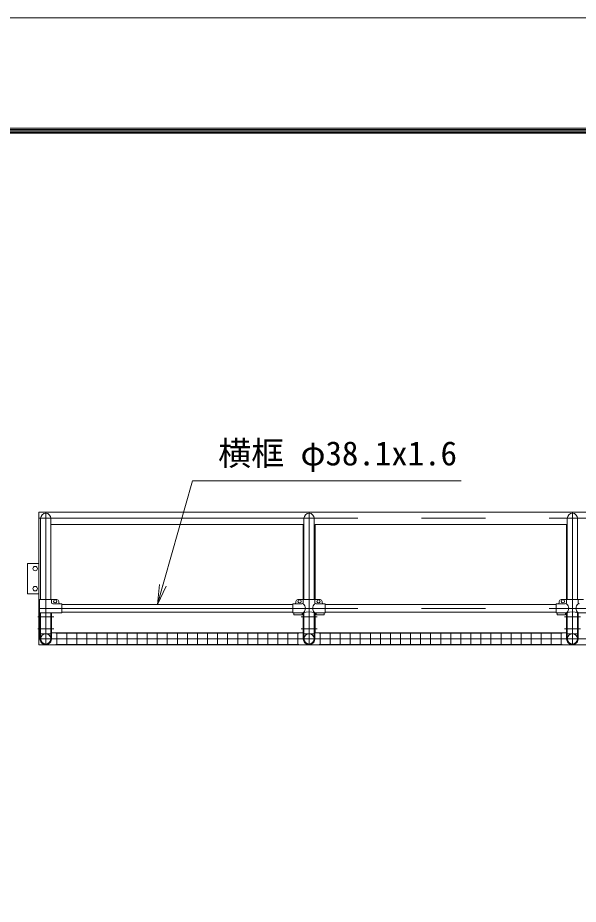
# Model space of a CAD drawing. Units: millimetres, scale not verified. Extents: x -10500 to 10500, y -7425 to 7425.
# Drawn here: x -6238 to -3449, y 3013 to 7425 of the extents above; entities that cross this region are included whole.
import ezdxf
from ezdxf.enums import TextEntityAlignment as Align

# ---------------------------------------------------------------- set-up
doc = ezdxf.new("R2010")
doc.units = ezdxf.units.MM
doc.header["$LTSCALE"] = 50
doc.linetypes.add('USER1', pattern=[50.8, 31.75, -6.35, 6.35, -6.35])
for name, color, linetype, lineweight in [('0-1_0', 7, 'Continuous', 9), ('0-2_D-STR1', 1, 'Continuous', 18), ('0-3_D-BMK', 2, 'USER1', 13), ('0-4_D-STR3', 3, 'Continuous', 13), ('0-5_D-STR2', 7, 'Continuous', 9), ('0-9_D-STR-TXT', 7, 'Continuous', 9), ('0-B_D-TTL', 7, 'Continuous', 9)]:
    doc.layers.add(name, color=color, linetype=linetype, lineweight=lineweight)
doc.styles.add('ＭＳ ゴシック', font='')
doc.styles.get('ＭＳ ゴシック').set_extended_font_data('MS Gothic')

# ---------------------------------------------------------------- blocks, each defined once
blk = doc.blocks.new('_Open')
at = {"layer": '0-1_0'}
blk.add_line((-50, 8.33), (0, 0), dxfattribs=at)
blk.add_lwpolyline([(-50, -8.33), (0, 0), (-50, 0)], dxfattribs=at)

msp = doc.modelspace()

# ---------------------------------------------------------------- linework, layer by layer
at = {"layer": '0-2_D-STR1'}
for p, q in [((-6133.58, 4963.91), (-2133.58, 4963.91)), ((-6123.98, 4933.91), (-6123.98, 4529.61)), ((-6073.18, 4933.91), (-6073.18, 4529.61)), ((-6073.18, 4903.91), (-4818.58, 4903.91)), ((-4818.58, 4903.91), (-4818.58, 4529.61)), ((-4813.98, 4933.91), (-4813.98, 4529.61)), ((-4763.18, 4933.91), (-4763.18, 4529.61)), ((-4758.58, 4903.91), (-4758.58, 4529.61)), ((-4758.58, 4903.91), (-3508.58, 4903.91)), ((-3508.58, 4903.91), (-3508.58, 4529.61)), ((-3503.98, 4933.91), (-3503.98, 4529.61)), ((-3453.18, 4933.91), (-3453.18, 4529.61)), ((-6018.58, 4504.66), (-4868.58, 4504.66)), ((-4868.58, 4504.66), (-6018.58, 4504.66)), ((-4708.58, 4504.66), (-3558.58, 4504.66)), ((-3558.58, 4504.66), (-4708.58, 4504.66)), ((-6123.98, 4463.61), (-6123.98, 4359.31)), ((-6073.18, 4463.61), (-6073.18, 4359.31)), ((-6018.58, 4466.56), (-4868.58, 4466.56)), ((-4868.58, 4466.56), (-6018.58, 4466.56)), ((-4818.58, 4463.61), (-4818.58, 4363.91)), ((-4813.98, 4464.66), (-4813.98, 4359.31)), ((-4763.18, 4464.66), (-4763.18, 4359.31)), ((-4758.58, 4463.61), (-4758.58, 4363.91)), ((-4708.58, 4466.56), (-3558.58, 4466.56)), ((-3558.58, 4466.56), (-4708.58, 4466.56)), ((-3508.58, 4463.61), (-3508.58, 4363.91)), ((-3503.98, 4464.66), (-3503.98, 4359.31)), ((-3453.18, 4464.66), (-3453.18, 4359.31)), ((-6073.18, 4359.31), (-6123.98, 4359.31)), ((-4818.58, 4363.91), (-6069.98, 4363.91)), ((-4763.18, 4359.31), (-4813.98, 4359.31)), ((-3508.58, 4363.91), (-4758.58, 4363.91)), ((-3453.18, 4359.31), (-3503.98, 4359.31))]:
    msp.add_line(p, q, dxfattribs=at)
msp.add_lwpolyline([(-6133.58, 4963.91), (-6133.58, 4303.91), (-2176.08, 4303.91)], dxfattribs=at)
for centre in [(-6098.58, 4333.91), (-4788.58, 4333.91), (-3478.58, 4333.91)]:
    msp.add_circle(centre, 25.4, dxfattribs=at)
for centre in [(-6098.58, 4933.91), (-4788.58, 4933.91), (-3478.58, 4933.91)]:
    msp.add_arc(centre, 25.4, 0, 180, dxfattribs=at)
at = {"layer": '0-3_D-BMK'}
for p, q in [((-6098.58, 4963.91), (-6098.58, 4303.91)), ((-4788.58, 4963.91), (-4788.58, 4303.91)), ((-3478.58, 4963.91), (-3478.58, 4303.91)), ((-6133.58, 4933.91), (-2133.58, 4933.91)), ((-6133.58, 4485.61), (-2133.58, 4485.61)), ((-6138.58, 4443.91), (-6058.58, 4443.91)), ((-4828.58, 4443.91), (-4748.58, 4443.91)), ((-3518.58, 4443.91), (-3438.58, 4443.91)), ((-6138.58, 4383.91), (-6058.58, 4383.91)), ((-4828.58, 4383.91), (-4748.58, 4383.91)), ((-3518.58, 4383.91), (-3438.58, 4383.91)), ((-2133.58, 4333.91), (-6133.58, 4333.91))]:
    msp.add_line(p, q, dxfattribs=at)
at = {"layer": '0-4_D-STR3'}
for p, q in [((-6133.58, 4708.91), (-6188.58, 4708.91)), ((-6129.53, 4529.61), (-6043.58, 4529.61)), ((-6129.53, 4463.61), (-6129.53, 4529.61)), ((-6070.03, 4529.61), (-6070.03, 4514.61)), ((-6018.58, 4507.61), (-6063.03, 4507.61)), ((-6033.58, 4519.61), (-6033.58, 4514.61)), ((-6018.58, 4507.61), (-6018.58, 4463.61)), ((-4868.58, 4507.61), (-4868.58, 4463.61)), ((-4824.13, 4507.61), (-4868.58, 4507.61)), ((-4853.58, 4519.61), (-4853.58, 4514.61)), ((-4843.58, 4529.61), (-4733.58, 4529.61)), ((-4817.13, 4529.61), (-4817.13, 4514.61)), ((-4760.03, 4529.61), (-4760.03, 4514.61)), ((-4708.58, 4507.61), (-4753.03, 4507.61)), ((-4723.58, 4519.61), (-4723.58, 4514.61)), ((-4708.58, 4507.61), (-4708.58, 4463.61)), ((-3558.58, 4507.61), (-3558.58, 4463.61)), ((-3514.13, 4507.61), (-3558.58, 4507.61)), ((-3543.58, 4519.61), (-3543.58, 4514.61)), ((-3533.58, 4529.61), (-3423.58, 4529.61)), ((-3507.13, 4529.61), (-3507.13, 4514.61)), ((-3450.03, 4529.61), (-3450.03, 4514.61)), ((-6018.58, 4463.61), (-6129.53, 4463.61)), ((-6128.18, 4463.61), (-6124.98, 4463.61)), ((-6127.18, 4333.91), (-6127.18, 4463.61)), ((-6123.98, 4333.91), (-6123.98, 4463.61)), ((-6070.98, 4463.61), (-6074.18, 4463.61)), ((-6073.18, 4333.91), (-6073.18, 4463.61)), ((-6069.98, 4333.91), (-6069.98, 4463.61)), ((-4817.13, 4463.61), (-4868.58, 4463.61)), ((-4863.58, 4463.61), (-4863.58, 4454.31)), ((-4823.58, 4463.61), (-4823.58, 4454.31)), ((-4817.18, 4333.91), (-4817.18, 4463.61)), ((-4817.18, 4463.61), (-4813.98, 4463.61)), ((-4813.98, 4333.91), (-4813.98, 4463.61)), ((-4759.98, 4463.61), (-4763.18, 4463.61)), ((-4763.18, 4333.91), (-4763.18, 4463.61)), ((-4708.58, 4463.61), (-4760.03, 4463.61)), ((-4759.98, 4333.91), (-4759.98, 4463.61)), ((-4753.58, 4463.61), (-4753.58, 4454.31)), ((-4713.58, 4463.61), (-4713.58, 4454.31)), ((-3507.13, 4463.61), (-3558.58, 4463.61)), ((-3553.58, 4463.61), (-3553.58, 4454.31)), ((-3513.58, 4463.61), (-3513.58, 4454.31)), ((-3507.18, 4333.91), (-3507.18, 4463.61)), ((-3507.18, 4463.61), (-3503.98, 4463.61)), ((-3503.98, 4333.91), (-3503.98, 4463.61)), ((-3449.98, 4463.61), (-3453.18, 4463.61)), ((-3453.18, 4333.91), (-3453.18, 4463.61)), ((-3398.58, 4463.61), (-3450.03, 4463.61)), ((-3449.98, 4333.91), (-3449.98, 4463.61)), ((-4823.58, 4454.31), (-4863.58, 4454.31)), ((-4713.58, 4454.31), (-4753.58, 4454.31)), ((-3513.58, 4454.31), (-3553.58, 4454.31))]:
    msp.add_line(p, q, dxfattribs=at)
msp.add_lwpolyline([(-6133.58, 4558.91), (-6188.58, 4558.91), (-6188.58, 4708.91)], dxfattribs=at)
for centre, radius in [((-6151.08, 4683.91), 10.97), ((-6151.08, 4583.91), 10.97), ((-6051.58, 4520.61), 8), ((-4835.58, 4520.61), 8), ((-4741.58, 4520.61), 8), ((-3525.58, 4520.61), 8)]:
    msp.add_circle(centre, radius, dxfattribs=at)
for centre, radius, start, end in [((-6063.03, 4514.61), 7, 180, 270), ((-6043.58, 4519.61), 10, 0, 90), ((-6026.58, 4514.61), 7, 180, 270), ((-4860.58, 4514.61), 7, 270, 0), ((-4843.58, 4519.61), 10, 90, 180), ((-4824.13, 4514.61), 7, 270, 0), ((-4836.25, 4486.05), 29.48, 310.4464, 49.5536), ((-4740.9, 4486.05), 29.48, 130.4464, 229.5536), ((-4753.03, 4514.61), 7, 180, 270), ((-4733.58, 4519.61), 10, 0, 90), ((-4716.58, 4514.61), 7, 180, 270), ((-3550.58, 4514.61), 7, 270, 0), ((-3533.58, 4519.61), 10, 90, 180), ((-3514.13, 4514.61), 7, 270, 0), ((-3526.25, 4486.05), 29.48, 310.4464, 49.5536), ((-3430.9, 4486.05), 29.48, 130.4464, 229.5536), ((-3443.03, 4514.61), 7, 180, 270), ((-4788.58, 4383.13), 85.4, 70.46947, 109.53053), ((-3478.58, 4383.13), 85.4, 70.46947, 109.53053), ((-6098.58, 4333.91), 28.6, 179.9857, 0.0143), ((-6098.58, 4333.91), 25.4, 179.99463, 0.00537), ((-4788.58, 4333.91), 28.6, 179.9857, 0.0143), ((-4788.58, 4333.91), 25.4, 179.99463, 0.00537), ((-3478.58, 4333.91), 28.6, 179.9857, 0.0143), ((-3478.58, 4333.91), 28.6, 179.9857, 0.0143), ((-3478.58, 4333.91), 25.4, 179.99463, 0.00537), ((-3478.58, 4333.91), 25.4, 179.99463, 0.00537)]:
    msp.add_arc(centre, radius, start, end, dxfattribs=at)
at = {"layer": '0-5_D-STR2'}
for p, q in [((-6048.58, 4361.91), (-4838.58, 4361.91)), ((-6048.58, 4333.91), (-4838.58, 4333.91)), ((-6043.58, 4305.91), (-6043.58, 4361.91)), ((-5993.58, 4305.91), (-5993.58, 4361.91)), ((-5943.58, 4305.91), (-5943.58, 4361.91)), ((-5893.58, 4305.91), (-5893.58, 4361.91)), ((-5843.58, 4305.91), (-5843.58, 4361.91)), ((-5793.58, 4305.91), (-5793.58, 4361.91)), ((-5743.58, 4305.91), (-5743.58, 4361.91)), ((-5693.58, 4305.91), (-5693.58, 4361.91)), ((-5643.58, 4305.91), (-5643.58, 4361.91)), ((-5593.58, 4305.91), (-5593.58, 4361.91)), ((-5543.58, 4305.91), (-5543.58, 4361.91)), ((-5493.58, 4305.91), (-5493.58, 4361.91)), ((-5443.58, 4305.91), (-5443.58, 4361.91)), ((-5393.58, 4305.91), (-5393.58, 4361.91)), ((-5343.58, 4305.91), (-5343.58, 4361.91)), ((-5293.58, 4305.91), (-5293.58, 4361.91)), ((-5243.58, 4305.91), (-5243.58, 4361.91)), ((-5193.58, 4305.91), (-5193.58, 4361.91)), ((-5143.58, 4305.91), (-5143.58, 4361.91)), ((-5093.58, 4305.91), (-5093.58, 4361.91)), ((-5043.58, 4305.91), (-5043.58, 4361.91)), ((-4993.58, 4305.91), (-4993.58, 4361.91)), ((-4943.58, 4305.91), (-4943.58, 4361.91)), ((-4893.58, 4305.91), (-4893.58, 4361.91)), ((-4843.58, 4305.91), (-4843.58, 4361.91)), ((-4738.58, 4361.91), (-3528.58, 4361.91)), ((-4738.58, 4333.91), (-3528.58, 4333.91)), ((-4733.58, 4305.91), (-4733.58, 4361.91)), ((-4683.58, 4305.91), (-4683.58, 4361.91)), ((-4633.58, 4305.91), (-4633.58, 4361.91)), ((-4583.58, 4305.91), (-4583.58, 4361.91)), ((-4533.58, 4305.91), (-4533.58, 4361.91)), ((-4483.58, 4305.91), (-4483.58, 4361.91)), ((-4433.58, 4305.91), (-4433.58, 4361.91)), ((-4383.58, 4305.91), (-4383.58, 4361.91)), ((-4333.58, 4305.91), (-4333.58, 4361.91)), ((-4283.58, 4305.91), (-4283.58, 4361.91)), ((-4233.58, 4305.91), (-4233.58, 4361.91)), ((-4183.58, 4305.91), (-4183.58, 4361.91)), ((-4133.58, 4305.91), (-4133.58, 4361.91)), ((-4083.58, 4305.91), (-4083.58, 4361.91)), ((-4033.58, 4305.91), (-4033.58, 4361.91)), ((-3983.58, 4305.91), (-3983.58, 4361.91)), ((-3933.58, 4305.91), (-3933.58, 4361.91)), ((-3883.58, 4305.91), (-3883.58, 4361.91)), ((-3833.58, 4305.91), (-3833.58, 4361.91)), ((-3783.58, 4305.91), (-3783.58, 4361.91)), ((-3733.58, 4305.91), (-3733.58, 4361.91)), ((-3683.58, 4305.91), (-3683.58, 4361.91)), ((-3633.58, 4305.91), (-3633.58, 4361.91)), ((-3583.58, 4305.91), (-3583.58, 4361.91)), ((-3533.58, 4305.91), (-3533.58, 4361.91)), ((-6048.58, 4305.91), (-4838.58, 4305.91)), ((-4738.58, 4305.91), (-3528.58, 4305.91))]:
    msp.add_line(p, q, dxfattribs=at)
at = {"layer": '0-9_D-STR-TXT'}
msp.add_lwpolyline([(-4031.25, 5121.15), (-5367.95, 5121.15), (-5542.74, 4506.58)], dxfattribs=at)
at = {"layer": '0-B_D-TTL', "color": 2, "lineweight": 18}
msp.add_lwpolyline([(-10500, 7425), (10500, 7425), (10500, -7425), (-10500, -7425)], close=True, dxfattribs=at)
at = {"layer": '0-B_D-TTL'}
for points in [[(-9825, 6875), (9825, 6875), (9825, -6875), (-9825, -6875)], [(-9818.75, 6868.75), (9818.75, 6868.75), (9818.75, -6868.75), (-9818.75, -6868.75)], [(-9812.5, 6862.5), (9812.5, 6862.5), (9812.5, -6862.5), (-9812.5, -6862.5)], [(-9806.25, 6856.25), (9806.25, 6856.25), (9806.25, -6856.25), (-9806.25, -6856.25)], [(-9800, 6850), (9800, 6850), (9800, -6850), (-9800, -6850)]]:
    msp.add_lwpolyline(points, close=True, dxfattribs=at)

# ---------------------------------------------------------------- block references
at = {"layer": '0-9_D-STR-TXT', "xscale": 2, "yscale": 2, "rotation": 254.12317}
msp.add_blockref('_Open', (-5543.29, 4504.66), dxfattribs=at)

# ---------------------------------------------------------------- texts
at = {"layer": '0-9_D-STR-TXT', "style": 'ＭＳ ゴシック'}
msp.add_text('横框 φ38.1x1.6', height=120.2, dxfattribs=at).set_placement((-5240.64, 5161.18), align=Align.BOTTOM_LEFT)

doc.saveas('drawing.dxf')
